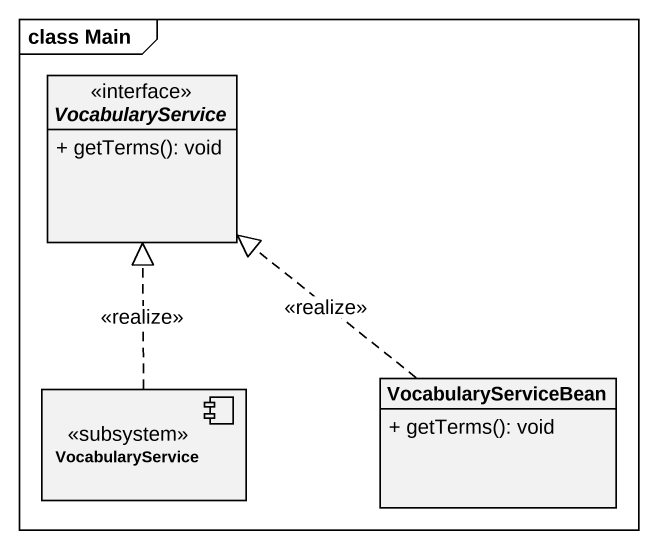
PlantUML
@startuml
mainframe class Main
allowmixing
hide circle
hide empty members
skinparam classAttributeIconSize 0
interface VocabularyService <<interface>> {
  + getTerms(): void
}
component "VocabularyService" as VocabularyService_2 <<subsystem>>
class VocabularyServiceBean {
  + getTerms(): void
}
VocabularyService_2 .up.|> VocabularyService : <<realize>>
VocabularyServiceBean .up.|> VocabularyService : <<realize>>
@enduml
